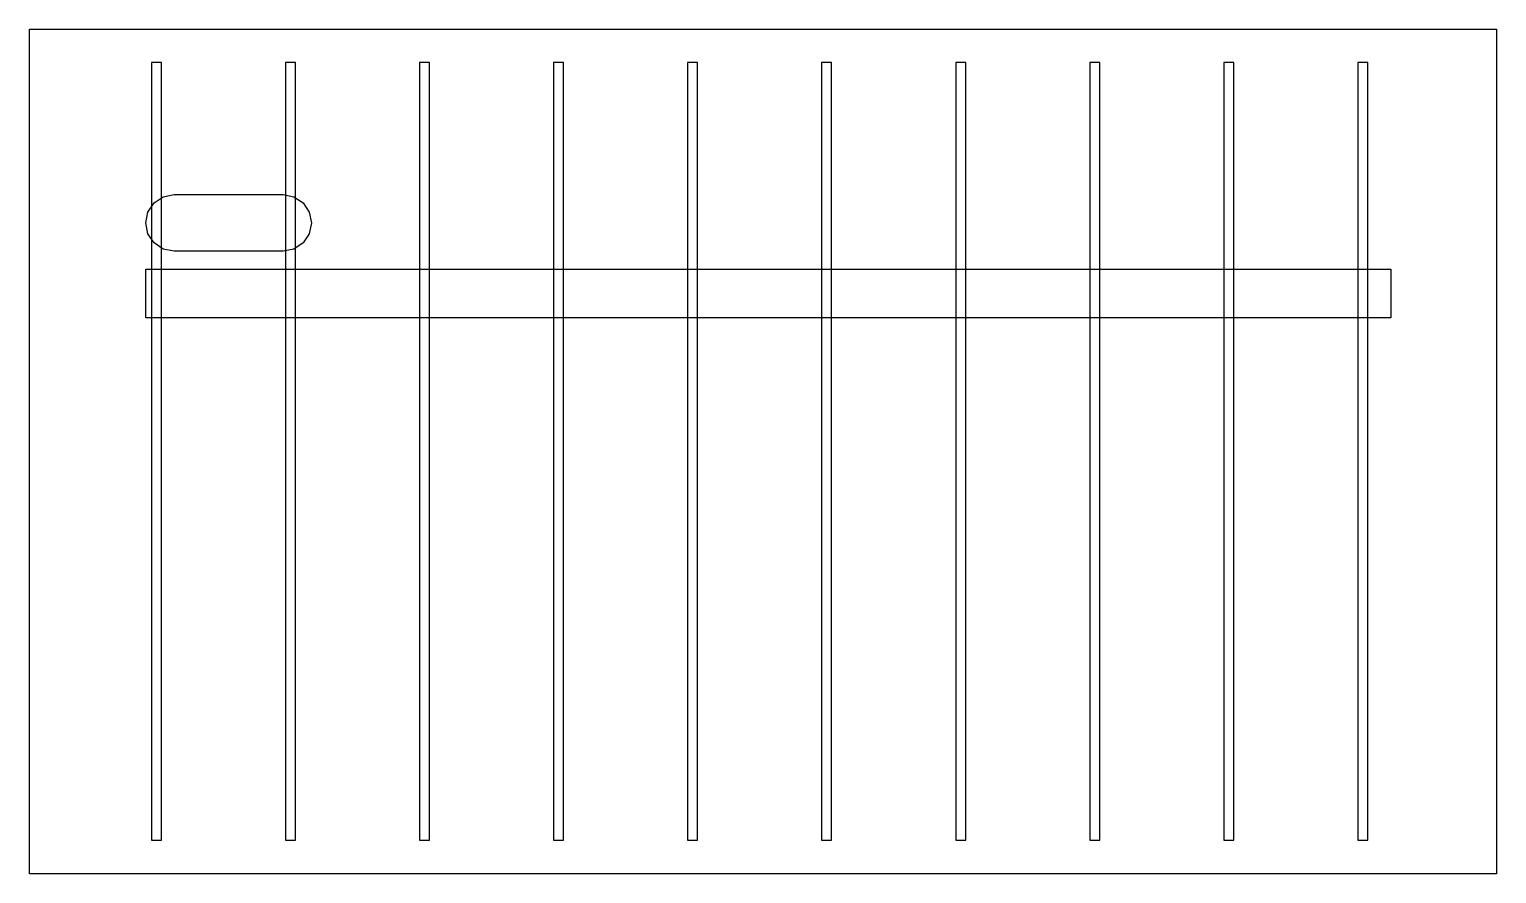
# Model space of a CAD drawing. Extents: x 0 to 132, y 0 to 76.
import ezdxf

# ---------------------------------------------------------------- set-up
doc = ezdxf.new("R2010")
doc.units = 0

msp = doc.modelspace()

# ---------------------------------------------------------------- linework, layer by layer
at = {"layer": 'Durchlicht'}
for p, q in [((12, 73.15), (11.1, 73.15)), ((11.1, 73.15), (11.1, 3.15)), ((12, 73.15), (11.1, 73.15)), ((11.1, 73.15), (11.1, 3.15)), ((12, 3.15), (12, 73.15)), ((12, 3.15), (12, 73.15)), ((24.06, 73.15), (23.16, 73.15)), ((23.16, 73.15), (23.16, 3.15)), ((24.06, 3.15), (24.06, 73.15)), ((36.12, 73.15), (35.22, 73.15)), ((35.22, 73.15), (35.22, 3.15)), ((36.12, 3.15), (36.12, 73.15)), ((48.18, 73.15), (47.28, 73.15)), ((47.28, 73.15), (47.28, 3.15)), ((48.18, 3.15), (48.18, 73.15)), ((60.24, 73.15), (59.34, 73.15)), ((59.34, 73.15), (59.34, 3.15)), ((60.24, 3.15), (60.24, 73.15)), ((72.3, 73.15), (71.4, 73.15)), ((71.4, 73.15), (71.4, 3.15)), ((72.3, 3.15), (72.3, 73.15)), ((84.36, 73.15), (83.46, 73.15)), ((83.46, 73.15), (83.46, 3.15)), ((84.36, 3.15), (84.36, 73.15)), ((96.42, 73.15), (95.52, 73.15)), ((95.52, 73.15), (95.52, 3.15)), ((96.42, 3.15), (96.42, 73.15)), ((108.48, 73.15), (107.58, 73.15)), ((107.58, 73.15), (107.58, 3.15)), ((108.48, 3.15), (108.48, 73.15)), ((120.54, 73.15), (119.64, 73.15)), ((119.64, 73.15), (119.64, 3.15)), ((120.54, 3.15), (120.54, 73.15)), ((11.1, 3.15), (12, 3.15)), ((11.1, 3.15), (12, 3.15)), ((23.16, 3.15), (24.06, 3.15)), ((35.22, 3.15), (36.12, 3.15)), ((47.28, 3.15), (48.18, 3.15)), ((59.34, 3.15), (60.24, 3.15)), ((71.4, 3.15), (72.3, 3.15)), ((83.46, 3.15), (84.36, 3.15)), ((95.52, 3.15), (96.42, 3.15)), ((107.58, 3.15), (108.48, 3.15)), ((119.64, 3.15), (120.54, 3.15))]:
    msp.add_line(p, q, dxfattribs=at)
at = {"layer": 'Schneidkontur außen'}
for p, q in [((0.125, 76.125001), (132.125, 76.125001)), ((0.125, 0.125001), (0.125, 76.125001)), ((132.125, 76.125001), (132.125, 0.125001)), ((132.125, 0.125001), (0.125, 0.125001))]:
    msp.add_line(p, q, dxfattribs=at)
at = {"layer": 'Stanzen'}
for p, q in [((11.346878, 60.503122), (12.174157, 61.055893)), ((12.174157, 61.055893), (13.15, 61.25)), ((13.15, 61.25), (22.95, 61.25)), ((13.15, 61.25), (13.15, 61.25)), ((22.95, 61.25), (23.925843, 61.055893)), ((23.925843, 61.055893), (24.753122, 60.503122)), ((10.6, 58.7), (10.794107, 59.675843)), ((10.794107, 59.675843), (11.346878, 60.503122)), ((24.753122, 60.503122), (25.305893, 59.675843)), ((25.305893, 59.675843), (25.5, 58.7)), ((10.794107, 57.724157), (10.6, 58.7)), ((10.6, 58.7), (10.6, 58.7)), ((25.5, 58.7), (25.305893, 57.724157)), ((25.5, 58.7), (25.5, 58.7)), ((11.346878, 56.896878), (10.794107, 57.724157)), ((12.174157, 56.344107), (11.346878, 56.896878)), ((24.753122, 56.896878), (23.925843, 56.344107)), ((25.305893, 57.724157), (24.753122, 56.896878)), ((13.15, 56.15), (12.174157, 56.344107)), ((22.95, 56.15), (13.15, 56.15)), ((23.925843, 56.344107), (22.95, 56.15)), ((10.602, 54.549999), (122.602, 54.549999)), ((10.602, 50.149999), (10.602, 54.549999)), ((122.602, 54.549999), (122.602, 50.149999)), ((122.602, 50.149999), (10.602, 50.149999))]:
    msp.add_line(p, q, dxfattribs=at)

doc.saveas('drawing.dxf')
